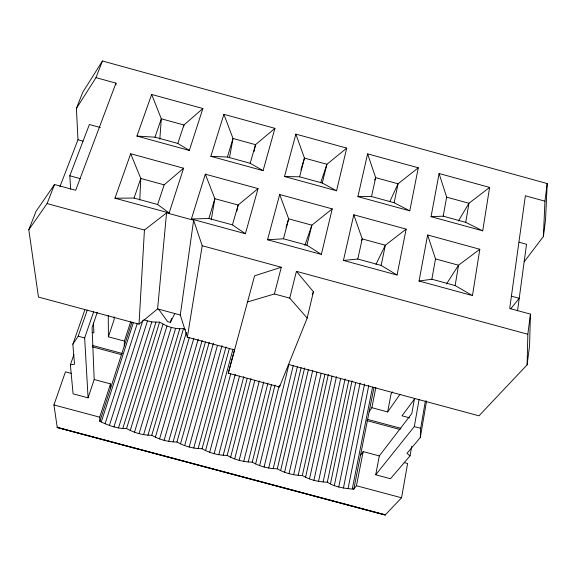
<?xml version="1.0" encoding="UTF-8"?>
<svg xmlns="http://www.w3.org/2000/svg" width="576" height="576" viewBox="0 0 576 576"><rect width="100%" height="100%" fill="white"/><g stroke="black" fill="none" stroke-linecap="round" stroke-linejoin="round"><path stroke-width="0.86" d="M114.178 316.858L114.163 319.522L108.403 336.809L124.394 341.107L124.258 346.01M115.949 84.924L115.963 83.138L95.983 77.645L76.414 108.41L77.983 139.766L59.904 186.739M288.641 364.507L478.987 415.814L527.119 364.831L527.846 334.253L530.431 314.122L509.702 308.477L525.37 195.782L544.939 201.168L543.406 236.498L524.167 261.814M530.431 314.122L529.582 345.478L527.119 364.831M414.482 398.621L411.826 413.532L379.303 455.918L375.725 474.782L390.492 478.735L410.054 455.861L406.994 453.362L420.278 437.558L420.674 428.278L425.405 400.932M76.414 108.41L82.735 92.304L102.449 60.991L547.2 183.55L545.566 219.442L543.406 236.498M139.781 200.002L140.796 178.459L130.68 153.756L183.6 168.228L169.15 212.962L114.955 198.202L130.68 153.756M115.963 83.138L75.686 190.282L54.497 184.507L35.986 211.435L28.8 229.745L38.455 297.065L139.018 324.173L144.439 230.04L166.565 212.868L193.622 220.241L202.205 245.736L187.344 337.198L234.547 349.92L228.269 373.19L279.482 386.964L307.174 318.103L313.438 291.794L296.41 271.346L289.735 298.13L307.174 318.103M159.826 139.176L161.309 118.793L151.661 94.45L202.874 108.533L189.338 150.437L136.93 136.08L151.661 94.45M139.018 324.173L157.608 308.902L166.565 212.868M183.722 126.792L183.917 124.999L202.874 108.533M544.939 201.168L547.2 183.55M517.543 310.853L526.522 244.282L519.077 242.244M187.344 337.198L180.288 315.022L193.622 220.241M472.464 295.582L479.808 249.257L427.63 234.986L419.047 281.03L472.464 295.582L455.126 285.566L431.856 279.223L419.047 281.03M482.724 230.832L489.607 187.416L439.092 173.52L431.05 216.67L482.724 230.832L465.739 222.35L443.21 216.18L431.05 216.67M455.126 285.566L458.539 265.212L479.808 249.257M465.739 222.35L468.943 203.263L489.607 187.416M211.241 219.91L214.862 198.684L205.315 174.175L258.041 188.597L245.39 233.726L191.39 219.024L205.315 174.175M420.278 437.558L426.586 400.968M71.525 373.45L65.455 371.822L53.928 404.942L57.262 427.601L385.164 515.009L401.566 497.794L407.606 463.5L404.186 462.586M375.725 474.782L414.317 426.564L419.126 399.24M410.054 455.861L411.732 446.299M431.856 279.223L435.514 258.926L427.63 234.986M443.21 216.18L446.645 197.143L439.092 173.52M229.493 157.73L233.006 138.478L223.891 114.314L274.925 128.354L263.074 170.64L210.852 156.334L223.891 114.314M369.122 411.862L371.858 407.693L387.648 411.941L391.025 394.135L392.53 391.925M97.308 312.206L92.081 327.47L94.183 379.519L110.506 383.897L99.706 417.175L99.835 421.416C108.216 425.21 117.122 428.897 126.554 428.551C134.23 432.792 142.963 435.341 151.762 435.283C159.386 439.596 168.149 442.073 176.933 442.001C184.55 446.314 193.313 448.711 202.075 448.718C209.664 453.067 218.441 455.386 227.189 455.422C234.763 459.792 243.54 462.031 252.266 462.118C259.819 466.531 268.61 468.691 277.322 468.806C284.846 473.249 293.645 475.33 302.342 475.488C309.845 479.966 318.658 481.968 327.334 482.155C335.16 487.325 344.729 488.362 353.772 489.218L373.99 387.353M397.051 275.04L406.145 229.111L353.786 214.79L343.44 260.438L397.051 275.04L381.154 265.406L357.804 259.042L343.44 260.438M409.766 210.838L418.291 167.796L367.603 153.857L357.905 196.625L409.766 210.838L394.135 202.723L371.527 196.531L357.905 196.625M353.772 489.218L356.436 485.741L363.182 451.598L379.303 455.918M371.858 407.693L375.869 387.389M352.296 488.822L372.578 386.993M348.034 488.671L368.813 385.344M343.411 488.052L364.55 384.062M338.731 487.015L360.086 383.119M381.154 265.406L385.33 245.225L406.145 229.111M394.135 202.723L398.052 183.802L418.291 167.796M334.31 485.626L355.702 382.608M330.422 483.97L352.037 380.815M236.844 211.162L238.14 205.034L258.041 188.597M327.334 482.155L348.782 380.585M323.114 481.975L345.082 378.886M318.55 481.342L340.69 378.475M313.92 480.305L336.463 376.646M254.023 151.603L255.535 144.67L274.925 128.354M309.499 478.93L332.071 376.15M357.804 259.042L362.218 238.918L353.786 214.79M371.527 196.531L375.674 177.653L367.603 153.857M305.561 477.288L328.363 374.386M302.342 475.488L324.965 374.162M298.174 475.315L321.134 373.356M293.645 474.689L316.973 372.074M289.03 473.659L312.761 370.253M284.594 472.277L308.347 369.749M280.613 470.628L304.596 367.978M277.322 468.806L301.111 367.733M273.211 468.655L297.346 366.948M321.358 254.419L332.222 208.886L279.684 194.515L267.552 239.767L321.358 254.419L306.922 245.174L283.486 238.788L267.552 239.767M336.55 190.778L346.73 148.111L295.87 134.122L284.508 176.515L336.55 190.778L322.279 183.031L299.599 176.81L284.508 176.515M268.711 468.043L293.22 365.681M264.103 467.006L288.814 364.738M259.646 465.617L279.043 386.078M279.482 386.964L279.9 385.229M255.622 463.954L275.04 384.991M252.266 462.118L271.426 384.761M306.922 245.174L311.868 225.166L332.222 208.886M322.279 183.031L326.916 164.268L346.73 148.111M248.213 461.974L267.905 383.069M243.749 461.369L263.736 381.953M239.148 460.339L259.294 380.995M234.677 458.95L254.837 380.246M230.609 457.279L250.949 378.511M247.558 301.954L274.414 293.976L281.29 267.235L202.205 245.736M227.189 455.422L247.248 378.259M283.486 238.788L288.67 218.837L279.684 194.515M299.599 176.81L304.459 158.098L295.87 134.122M223.193 455.299L243.799 376.596M218.765 454.709L239.501 376.128M214.164 453.679L235.296 374.306M209.671 452.282L230.746 373.774M205.56 450.59L232.891 349.574M228.269 373.19L254.599 275.825L281.29 267.235M202.075 448.718L229.399 348.401M198.137 448.61L226.058 346.802M193.738 448.02L222.07 345.521M189.151 446.998L217.447 345.449M184.644 445.594L213.408 343.188M180.49 443.894L209.254 342.274M176.933 442.001L205.445 341.942M173.066 441.929L202.183 340.38M168.696 441.36L198.23 339.127M245.39 233.726L232.423 224.87L238.14 205.034L214.862 198.684L208.901 218.462L191.39 219.024M263.074 170.64L250.178 163.267L255.535 144.67L233.006 138.478L227.419 157.032L210.852 156.334M164.102 440.338L193.838 338.191M159.566 438.926L189.288 337.644M155.369 437.206L186.343 332.402M151.762 435.283L183.506 328.594L185.515 329.854M147.931 435.204L179.798 328.759L183.506 328.594M300.917 169.97L304.459 158.098L326.916 164.268L320.702 182.736M143.604 434.635L175.637 328.363L179.798 328.759M286.092 227.369L288.67 218.837L311.868 225.166L304.862 245.419M158.616 309.269L167.609 321.638L170.388 322.394L171.59 318.442M139.039 433.613L171.281 327.442L175.637 328.363M134.496 432.202L166.99 326.03L159.574 322.142L151.79 321.934L143.849 319.831M130.248 430.481L163.001 324.23M126.554 428.551L159.574 322.142M122.789 428.486L155.916 322.322M118.498 427.932L151.79 321.934M113.933 426.91L147.442 321.012M109.375 425.491L142.855 320.45M105.084 423.763L137.182 323.77M101.326 421.819L133.402 322.524M124.394 341.107L130.637 321.862M99.835 421.416L131.99 322.121M169.15 212.962L157.658 204.502L164.153 184.838L183.6 168.228M189.338 150.437L177.826 143.438L183.917 124.999L161.309 118.793L154.987 137.174L136.93 136.08M73.886 354.708L70.387 364.781L73.087 393.84L88.078 397.843L94.183 379.519M114.955 198.202L134.057 198.065L140.796 178.459L164.153 184.838M88.078 397.843L84.658 337.925L93.658 311.796M70.387 364.781L74.527 364.198L72.857 344.225L84.881 309.787M72.857 344.225L78.192 336.19L87.278 310.075M70.69 189.223L69.804 175.781L89.381 124.517L100.346 127.519M28.8 229.745L47.095 203.573L54.497 184.507M95.983 77.645L102.449 60.991M312.451 294.3L313.438 291.794M374.638 180.115L375.674 177.653L398.052 183.802L389.801 201.679M361.505 240.53L362.218 238.918L385.33 245.225L375.962 264.37M170.388 322.394L174.766 313.632M458.395 221.018L468.943 203.263L446.645 197.143M446.429 284.054L458.539 265.212L435.514 258.926M387.648 411.941L399.938 394.452M360.49 455.386L363.182 451.598M414.799 398.642L401.99 415.8L409.514 417.823M57.859 427.104L57.262 427.601M510.775 308.808L519.228 298.303L511.582 296.222M57.125 427.27L385.502 514.807M58.385 427.774L385.164 515.009M53.928 404.942L99.706 417.175M356.436 485.741L401.566 497.794M157.608 308.902L180.288 315.022M92.16 332.438L93.859 332.892L93.492 323.014M78.192 336.19L84.658 337.925M414.317 426.564L420.674 428.278M92.29 345.42L122.314 353.484M367.286 419.321L400.968 428.371M92.282 346.81L121.702 354.715M366.811 420.574L400.118 429.53M47.095 203.573L144.439 230.04M296.41 271.346L527.846 334.253M274.414 293.976L289.735 298.13M77.983 139.766L83.016 141.142M69.804 175.781L80.215 178.618M134.057 198.065L157.658 204.502M208.901 218.462L232.423 224.87M154.987 137.174L177.826 143.438M227.419 157.032L250.178 163.267M166.99 326.03L171.281 327.442M108.274 315.49L108.403 336.809M110.506 383.897L110.513 388.433"/></g></svg>
